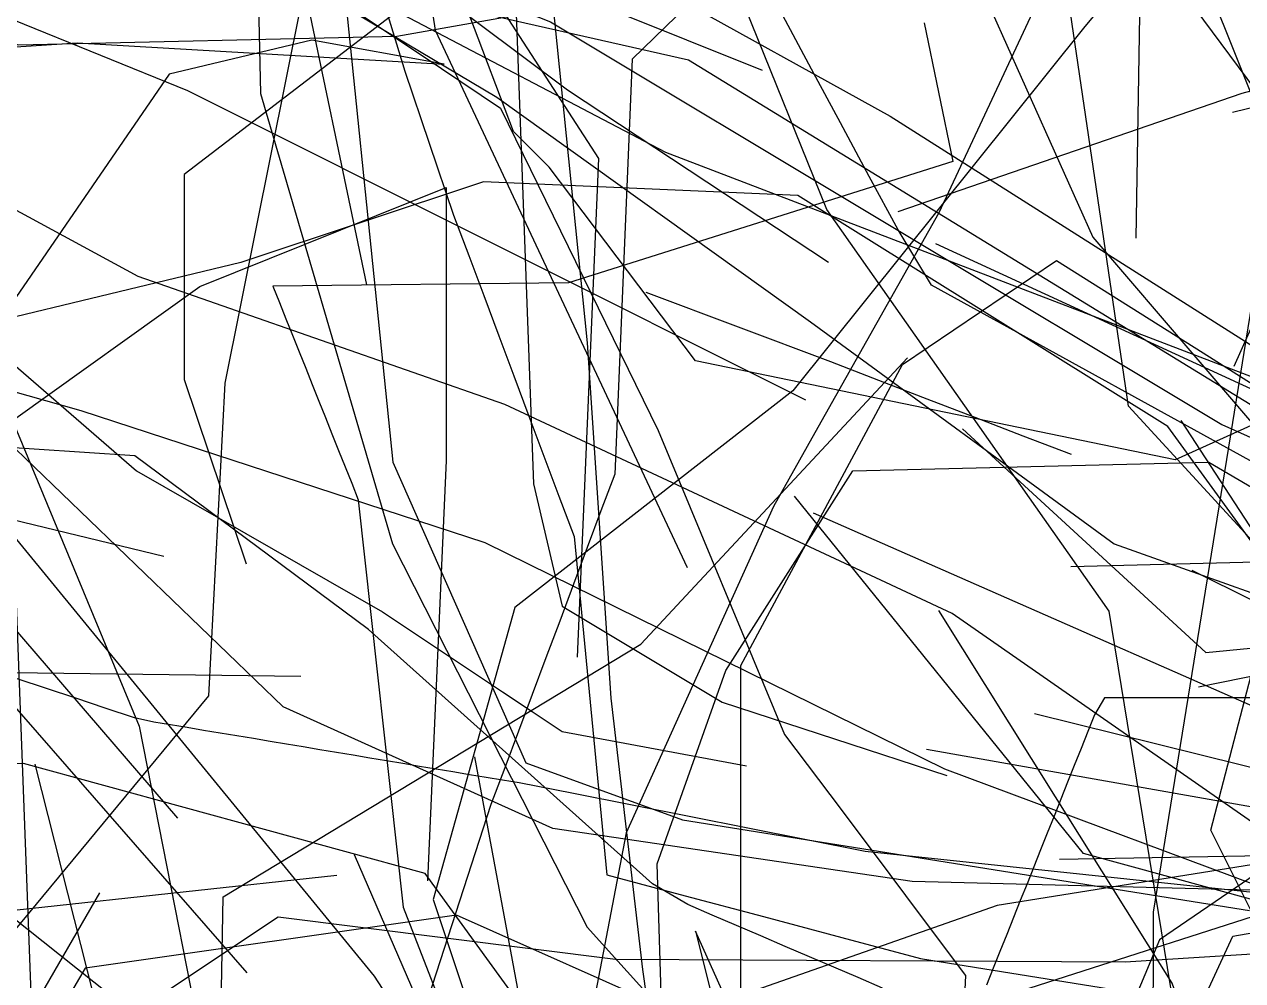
# Model space of a CAD drawing. Header units: metres. Extents: x 30 to 6769, y 117 to 5736.
# Drawn here: x 1697.1 to 2071.3, y 2288.6 to 2582.3 of the extents above; entities that cross this region are included whole.
import ezdxf

# ---------------------------------------------------------------- set-up
doc = ezdxf.new("R2010")
doc.units = ezdxf.units.M
doc.layers.add('FLOOR_0', color=1, linetype='Continuous')
doc.layers.add('FLOOR_1', color=2, linetype='Continuous')

msp = doc.modelspace()

# ---------------------------------------------------------------- linework, layer by layer
at = {"layer": 'FLOOR_0', "color": 7}
for points in [[(2133.17, 1828.59), (2088.62, 2034.47), (2068.11, 2171.35), (2030.29, 2402.07), (1943.56, 2525.47), (1868.29, 2711.76), (1825.59, 2842.21), (1803.12, 2833.78), (1780.66, 2825.35), (1777.16, 2834.03), (1774.47, 2843.44), (1771.78, 2852.84), (1769.1, 2862.25), (1766.41, 2871.66), (1744.74, 3108.14), (1724.23, 3244.27), (1711.54, 3352.99), (1708.12, 3387.22), (1705.96, 3467.72), (1710.81, 3578.58), (1827.83, 3600.58), (2008.5, 3596.39)], [(1766.32, 2706.67), (1769.6, 2561.08), (1810.21, 2422.84), (1869.93, 2305.04), (1879.43, 2294.57), (1888.94, 2284.11), (1898.45, 2273.65), (1907.96, 2263.18), (1917.47, 2252.72), (1926.98, 2242.25), (1955.43, 2194.31), (2047.15, 2079.31)], [(1928.96, 2246.6), (1903.26, 2303.81), (1910.09, 2276.47)]]:
    msp.add_lwpolyline(points, dxfattribs=at)
at = {"layer": 'FLOOR_0', "color": 6}
for points in [[(1807.69, 3020.28), (1813.27, 2990.52), (1818.84, 2960.77), (1824.42, 2931.01), (1837.28, 2834.08), (1844.19, 2782.87), (1849.06, 2748.79), (1849.81, 2716.72), (1807.09, 2706.04), (1802, 2692.44), (1804.57, 2678.25), (1807.15, 2664.06), (1809.73, 2649.88), (1812.31, 2635.69), (1873.49, 2541.1), (1866.92, 2388.03)], [(1787.05, 2656.35), (1813.97, 2567.93), (1828.95, 2523.71), (1833.58, 2511.37), (1838.2, 2499.04), (1842.82, 2486.71), (1847.44, 2474.38), (1852.06, 2462.05), (1856.69, 2449.72), (1861.31, 2437.39), (1865.93, 2425.06), (1875.97, 2321.14), (1900.06, 2314.72), (1924.15, 2308.29), (1948.23, 2301.86), (1972.32, 2295.44), (2044.41, 2283.84), (2107, 2229.29)], [(2095.06, 2159.69), (2049.67, 2287.88), (1978.02, 2402.36)]]:
    msp.add_lwpolyline(points, dxfattribs=at)
at = {"layer": 'FLOOR_0', "color": 1}
for points in [[(2146.77, 2491.96), (2050.61, 2448.56), (1903.2, 2478.96), (1858.25, 2538.44), (1847.29, 2549.41), (1807.06, 2655.76), (1762.49, 2761.42), (1727.83, 2772.98), (1709.59, 2788.81), (1704.12, 2807.97), (1698.68, 2826.17), (1693.45, 2836.63), (1688.21, 2847.1), (1687.54, 2863.71), (1690.64, 2885.4), (1692.55, 2932.88), (1650.9, 2949.57), (1589.38, 2949.22), (1473.27, 2947.98), (1383.32, 2945.38), (1314.66, 2956.23), (1230.24, 2963.71), (1122.24, 2959.2)], [(1714.07, 2915.67), (1793.04, 2774.88), (1823.29, 2580.55), (1900.67, 2415.49)], [(1946.01, 2694), (2025.27, 2517.01), (2154.35, 2366.28), (2329.65, 2311.24), (2489.69, 2201.92), (2661.08, 2112.14), (2870.84, 2075.34)], [(1971.96, 2657.25), (1883.82, 2571.69), (1878.43, 2444.17), (1874.2, 2432.9), (1869.98, 2421.63), (1865.75, 2410.36), (1861.53, 2399.09), (1857.31, 2387.82), (1853.08, 2376.55), (1848.86, 2365.29), (1844.64, 2354.02), (1840.41, 2342.75), (1793.56, 2198.41)], [(2017.91, 2609.94), (1977.97, 2524.5), (1965.29, 2501.95), (1952.61, 2479.4), (1939.93, 2456.84), (1927.25, 2434.29), (1881.9, 2333.99), (1841.25, 2122.05), (1851.22, 2016.88), (1861.55, 2009.99), (1871.87, 2003.1), (1882.2, 1996.22), (1892.52, 1989.33), (1902.85, 1982.44), (1950.42, 1972.35), (2064.41, 1966.15), (2205.39, 2079.79)], [(1847.89, 2593.96), (1853.51, 2441.24), (1862.33, 2403.7), (1874.61, 2396.33), (1886.89, 2388.95), (1899.17, 2381.58), (1911.46, 2374.21), (1980.47, 2351.61)], [(1985.23, 2458.13), (2060.02, 2389.4), (2073.74, 2390.77), (2087.47, 2392.14), (2101.19, 2393.52), (2114.91, 2394.89), (2234.76, 2442.38), (2333.13, 2480), (2339.93, 2461.27), (2346.74, 2442.53), (2353.55, 2423.8), (2423.57, 2340.93), (2380.33, 2156.66)], [(1798.36, 2327.37), (1868.54, 2165.5), (1933.28, 2099.81), (1982.94, 2060.08), (1998.86, 2060.08), (2014.79, 2060.08), (2030.72, 2060.08), (2046.65, 2060.08), (2062.58, 2060.08), (2078.5, 2060.08), (2240.36, 2070.79)]]:
    msp.add_lwpolyline(points, dxfattribs=at)
at = {"layer": 'FLOOR_0', "color": 3}
for points in [[(2038.63, 2516.72), (2041.29, 2678.75), (2058.55, 2849.54)], [(1855.61, 2625.93), (1869.93, 2484.52), (1877.21, 2375.35), (1886.95, 2292.06), (1899.26, 2205.04), (1911.25, 2122.63), (1925.16, 2084.37), (1945.26, 2051.63), (1976.14, 2028.45), (1992.66, 2022.34), (2000.66, 2026.34), (2008.66, 2030.34), (2016.66, 2034.34), (2024.65, 2038.34), (2032.65, 2042.35), (2040.65, 2046.35), (2180.64, 2153.28)], [(2130.15, 1788.39), (2037.84, 1887.91), (1998.79, 1973.2), (2012.99, 2044.28), (1991.69, 2075.09), (1970.39, 2105.89), (1949.08, 2136.69), (1927.78, 2167.49), (1917.13, 2250.42), (1917.13, 2385.47), (1966.84, 2477.87), (2014.17, 2509.86), (2059.14, 2481.43), (2104.11, 2453)]]:
    msp.add_lwpolyline(points, dxfattribs=at)
at = {"layer": 'FLOOR_0', "color": 2}
for points in [[(2845.9, 1872.21), (2696, 1872.21), (2674.56, 1872.21), (2653.12, 1872.21), (2631.68, 1872.21), (2610.24, 1872.21), (2589.47, 1871.44), (2569.62, 1869.63), (2549.76, 1867.83), (2529.91, 1866.02), (2436.44, 1860.34), (2285.4, 1836.48), (2107.99, 1845.61), (2097.41, 1852.67), (2086.84, 1859.72), (2076.26, 1866.78), (2066.21, 1896.92), (2056.67, 1997.36), (2043.48, 2125.5), (2043.89, 2309.63), (2081.32, 2540.3), (2058.7, 2792.62)], [(2052.33, 2460.72), (2088.39, 2405.41), (2100.81, 2411.05), (2113.23, 2416.7), (2125.65, 2422.35), (2138.07, 2428), (2150.5, 2433.65), (2242.15, 2512.03), (2315.49, 2637.26)], [(1852.31, 2617.65), (1746.2, 2536.21), (1746.2, 2504.72), (1746.2, 2473.24), (1765.21, 2416.66)], [(1780.8, 2604.61), (1802.17, 2502.35)], [(2300.08, 2600.4), (2244.5, 2496.02), (2160.08, 2471.3), (2094.34, 2510.25), (2059.41, 2597.48)], [(1835.38, 2357.41), (1855.89, 2246.31), (1880.33, 2138.66), (1878.77, 2071.25), (1874.34, 2027.01), (1875.68, 2001.31), (1878.14, 1979.21), (1883.13, 1957.57), (1909.68, 1939.86), (1920.16, 1935.93), (1919.45, 1941.57), (1918.75, 1947.21), (1918.04, 1952.85), (1917.34, 1958.49), (1916.63, 1964.14), (1915.93, 1969.78), (1915.22, 1975.42), (1914.52, 1981.06), (1920.01, 1985.84), (2000.97, 1980.05), (2043.92, 1959.46), (2088.61, 1940.89)]]:
    msp.add_lwpolyline(points, dxfattribs=at)
at = {"layer": 'FLOOR_0', "color": 4}
msp.add_lwpolyline([(1790.48, 2641.02), (1810.25, 2447.92), (1851.11, 2355.58), (1899.26, 2338.06), (2073.44, 2310.22)], dxfattribs=at)
at = {"layer": 'FLOOR_0', "color": 5}
for points in [[(1973.48, 2582.85), (1982.26, 2540.26), (1864.25, 2502.93), (1773.41, 2501.98), (1775.43, 2496.93), (1777.44, 2491.89), (1779.46, 2486.84), (1781.48, 2481.79), (1783.5, 2476.74), (1785.52, 2471.69), (1787.54, 2466.64), (1789.56, 2461.59), (1791.57, 2456.55), (1793.59, 2451.5), (1795.61, 2446.45), (1797.63, 2441.4), (1799.65, 2436.35), (1813.46, 2311.16), (1830.98, 2266.2)], [(2533.79, 2258.93), (2445.93, 2242.3), (2335.5, 2230), (2302.27, 2294.32), (2191.72, 2281.42), (2022.47, 2327.73), (1933.68, 2437.48)]]:
    msp.add_lwpolyline(points, dxfattribs=at)
at = {"layer": 'FLOOR_1', "color": 1}
for points in [[(2084.94, 4024.29), (2030.02, 3826.66), (1987.96, 3624.61), (1879.51, 3418.98), (1751.39, 3248.8), (1629.93, 3110.9), (1463.07, 2984.38), (1369.66, 2862.13), (1437.53, 2709.46), (1554.16, 2614.38), (1695.29, 2576.06), (1811.55, 2578.74), (1892.7, 2593.17), (1963.08, 2554.17), (2129.78, 2448.38), (2285.58, 2357.48), (2503.8, 2315.06), (2569.34, 2314.28), (2590.97, 2312.84), (2612.59, 2311.4), (2634.22, 2309.95), (2655.84, 2308.51), (2783.43, 2314.32), (2879.02, 2308.79)], [(1455.5, 2934.88), (1400.37, 2782.57), (1476.87, 2725.16), (1531.02, 2644.7), (1586.74, 2627.29), (1747.21, 2562.07), (1937.05, 2467.06)], [(1634.6, 2641.53), (1808.6, 2603.73), (1863.88, 2562.25), (1944.14, 2509.28)], [(1744.22, 2338.56), (1641.37, 2458.01), (1579.97, 2579.04)], [(2116.93, 2364.42), (2048.33, 2458.82), (1934.69, 2529.77), (1838.15, 2533.93), (1763.55, 2509.24), (1645.44, 2480.72)], [(2018.7, 2450.2), (2003.92, 2455.89), (1989.14, 2461.58), (1974.36, 2467.27), (1959.57, 2472.96), (1944.79, 2478.65), (1888.09, 2500.02)], [(2125.56, 2315.06), (1969.78, 2319.11), (1859.46, 2335.34), (1776.62, 2372.72), (1666.02, 2479.23)], [(2133.69, 2346.87), (1939.54, 2432.24)], [(2465.77, 2331.56), (2239.23, 2351.17), (2196, 2385.15), (2152.77, 2419.13), (2018.52, 2415.71)], [(2057.75, 2378.83), (2163.26, 2400.27)], [(1569.24, 1965.71), (1529.94, 2189.04), (1502.31, 2394.51), (1539.26, 2385.27), (1781.97, 2382.16)], [(2429.54, 2308.35), (2230.91, 2301.74), (2152.11, 2301.64), (2035.24, 2294.26), (1878.64, 2295.14), (1775.1, 2308.09), (1691.71, 2252.68), (1636, 2144.21), (1650.99, 1906.98)]]:
    msp.add_lwpolyline(points, dxfattribs=at)
at = {"layer": 'FLOOR_1', "color": 3}
for points in [[(2454.43, 2320.43), (2288.59, 2315.06), (2183.7, 2342.58), (2141.56, 2372.47), (2116.29, 2406.53), (2074.96, 2464.8), (1901.06, 2571.35), (1719.05, 2612.57), (1548.89, 2617), (1403.33, 2636.89), (1339.02, 2709.85), (1276.99, 2784.5), (1236.09, 2819.76), (1144.2, 2831.71), (1048.42, 2851.91), (1007.65, 2860.98), (966.91, 2884.05), (918.51, 2926.42), (856.74, 3017.62), (802.68, 3122.98), (736.4, 3230.15)], [(1367.5, 3046.32), (1343.68, 2857.05), (1381.55, 2740.28), (1448.44, 2707.36), (1619.56, 2666.08), (1719.78, 2634.54), (1893.99, 2543.07), (2082.26, 2470.98)], [(1878.62, 2241), (1820.21, 2321.53), (1696.8, 2355.32), (1505.85, 2352.36), (1388.34, 2380.5), (1350.35, 2451.09), (1343.81, 2539.34), (1343.81, 2570.41), (1330.43, 2717.35), (1247.7, 2807.39), (1126.26, 2836.71)], [(2858.81, 1831.95), (2746.19, 1819.88), (2554.61, 1826.82), (2520.61, 1845.76), (2508.72, 1869.55), (2496.82, 1893.35), (2489.39, 1985.82), (2471.64, 2096.02), (2454.65, 2127.19), (2427.32, 2218.24), (2316.46, 2306.62), (2229.3, 2308.35), (2093.31, 2271.35), (2077.44, 2303.11), (2061.57, 2334.87), (2099.98, 2482.43), (2150.74, 2565.85), (2167.32, 2658.89), (2094.9, 2711.46), (1961.2, 2714.85), (1880.81, 2697.62), (1820.44, 2660.07), (1757.8, 2588.52)], [(1448.03, 2641.98), (1491.6, 2616.88), (1588.3, 2580.7), (1659.95, 2514.57), (1689.83, 2481.35), (1731.55, 2445.17), (1807.15, 2401.89), (1816.34, 2395.76), (1825.53, 2389.64), (1834.72, 2383.51), (1843.91, 2377.38), (1853.1, 2371.25), (1862.29, 2365.12), (1918.87, 2354.6)], [(1700.34, 2355.12), (1744.53, 2180.47), (1788.2, 2163.67), (1910.96, 2147.91), (2082.22, 2079.52)]]:
    msp.add_lwpolyline(points, dxfattribs=at)
at = {"layer": 'FLOOR_1', "color": 4}
for points in [[(1021.1, 2926.45), (1212.5, 2869.11), (1287.85, 2848.09), (1336.15, 2813.03), (1410.78, 2715.26), (1608.15, 2662.85), (1715.75, 2639.57), (1858.73, 2583.17), (2064.94, 2459.47), (2241.51, 2380.39), (2303.69, 2363.44), (2229.77, 2394.58), (2136.3, 2480.12), (2003.83, 2658.59), (1791.91, 2713.59), (1547.82, 2717.65), (1354, 2877), (1427.69, 3049.36), (1495.66, 3174.77)], [(1380.17, 2971.37), (1361.41, 2872.79), (1345.09, 2754.71), (1372.2, 2695.81), (1400.9, 2653.82), (1426.68, 2628.03), (1452.47, 2602.23), (1483.62, 2572.3), (1529.17, 2531.28), (1645.65, 2428.25), (1765.38, 2291.07)], [(999.96, 2912.37), (1098.49, 2868.53), (1170.29, 2854.13), (1246.86, 2862.52), (1313.06, 2831.06), (1378.18, 2783.91), (1470.21, 2708.1), (1578.28, 2671.16), (1705.54, 2641.39), (1842.26, 2560.01), (1938.54, 2490.95), (2031.84, 2422.8), (2108.37, 2395.57), (2270.23, 2369.87), (2382.17, 2334.56), (2528.55, 2315.06), (2634.9, 2310.77), (2740.68, 2311.75), (2861.53, 2331.53)], [(2843.84, 2321.66), (2754.19, 2317.17), (2616.89, 2328.48), (2443.53, 2321.77), (2248.41, 2318.14), (2162.91, 2312.43), (2095.68, 2310.34), (1979.79, 2353.59), (1838.62, 2423.15), (1714.49, 2463.65), (1597.18, 2496.78), (1507.68, 2543.03), (1442.76, 2598.52), (1385.35, 2655.96), (1326.56, 2726.29), (1227.81, 2783.58), (1129.28, 2839.88)], [(2188.6, 2611.89), (2149.87, 2575.21), (2068.18, 2555.26)], [(2044.53, 2607.65), (2022.8, 2581.72), (1933.09, 2469.78), (1847.76, 2403.24), (1822.7, 2313.58), (1859.6, 2202.84), (1903.69, 2071.74), (1950.97, 1906.09), (1985.37, 1767.95), (2021.75, 1636.9)], [(1434.59, 2043.77), (1453.96, 2179.76), (1471.24, 2281.33), (1488.9, 2377.24), (1535.16, 2473.2), (1630.03, 2571.21), (1713.36, 2576.7), (1826, 2570.07), (1785.39, 2577.54), (1741.62, 2567.02), (1689.81, 2491.63)], [(2404, 2331.46), (2208.03, 2304.47), (2088.19, 2327.61), (1982.1, 2401.41), (1844.64, 2465.63), (1732.02, 2504.9), (1622.73, 2564.19)]]:
    msp.add_lwpolyline(points, dxfattribs=at)
at = {"layer": 'FLOOR_1', "color": 2}
for points in [[(1740.31, 1531.39), (1787.81, 1726.06), (1827.5, 1880.88), (1855.76, 2040.14), (1820.8, 2206.7), (1672.2, 2324.93), (1506.18, 2421.39), (1308.77, 2518.14), (1307.63, 2572.98), (1323.4, 2606.78), (1339.16, 2640.57), (1330.31, 2724.44), (1222.45, 2812.01), (1124.84, 2855.84)], [(1965.48, 2524.86), (2071.21, 2561.26), (2150.65, 2582.42), (2161.47, 2612.18), (2172.29, 2641.94), (2175.42, 2643.53), (2175.42, 2633.66), (2175.42, 2623.79), (2175.42, 2613.92), (2175.42, 2604.05), (2175.42, 2594.18), (2175.42, 2584.31), (2175.42, 2574.44), (2175.42, 2564.56)], [(1795.14, 2588.84), (1819.26, 2572.74), (1843.39, 2556.65), (1891.75, 2457.6), (1930.62, 2364.28), (1944.5, 2345.76), (1958.39, 2327.23), (1972.28, 2308.71), (1986.16, 2290.19), (1982.21, 2206.77)], [(1636.38, 2419.9), (1750.97, 2501.86), (1826.68, 2532.19), (1826.68, 2511.24), (1826.68, 2490.29), (1826.68, 2469.34), (1826.68, 2448.39), (1820.9, 2319.28)], [(1720.78, 2044.31), (1734.15, 2048.01), (1742.48, 2049.4), (1750.81, 2050.79), (1759.14, 2052.18), (1767.47, 2053.57), (1775.8, 2054.95), (1784.13, 2056.34), (1792.45, 2057.73), (1800.78, 2059.12), (1797.86, 2080.98), (1755.36, 2161.82), (1758.17, 2314.33), (1886.47, 2391.98), (1968.36, 2479.96)], [(2494.78, 2346.35), (2307.19, 2341.9), (2216.21, 2344.44), (2167.02, 2348.22), (2109.39, 2344.56), (2045.76, 2301.19), (1997.42, 2185.92), (1994.34, 2074.53), (1988.67, 1929.98), (2005.73, 1783.4), (2014.46, 1672.04)], [(2511.3, 2309.47), (2374.18, 2335.19), (2249.33, 2316.15), (2180.88, 2327.57), (2140.23, 2323.06), (2101.99, 2317.18), (1959.03, 2271.24), (1925.54, 2207.84), (1904.24, 2174.36), (1889.54, 2138.56), (1900.45, 2095.48), (1900.45, 2065.18), (1900.45, 2034.89), (1893.38, 1944.01), (1890.7, 1929.25), (1888.01, 1914.49), (1885.33, 1899.73), (1882.65, 1884.96), (1858.9, 1870.26), (1717.19, 1885.48), (1698.73, 1941.06), (1697.93, 1943.72), (1697.14, 1946.37), (1696.34, 1949.03)], [(2041.29, 1999.61), (2086.69, 2189.55), (2129.99, 2267.82), (2162.89, 2296.62), (2192.72, 2308.56), (2282.45, 2315.06), (2389.78, 2315.06), (2414.04, 2245.9), (2486.33, 2117.31), (2551.89, 2106.26), (2524.44, 2114.71), (2496.98, 2123.16), (2440.74, 2216.95), (2396.39, 2280.77), (2329.1, 2318), (2122.07, 2331.87), (1995.87, 2311.76), (1861.33, 2264.51)]]:
    msp.add_lwpolyline(points, dxfattribs=at)
at = {"layer": 'FLOOR_1', "color": 7}
for points in [[(1051.24, 2852.89), (1199.39, 2816.87), (1299.68, 2768.51), (1422.14, 2704.48), (1556.48, 2671.33), (1716.08, 2651.57), (1923.7, 2568.31)], [(2115.62, 2582.54), (2068.58, 2477.29)], [(2342.6, 2325.41), (2181.68, 2341.45), (2136.08, 2409.37), (2077.8, 2468.51), (1977.11, 2514.91)], [(1739.91, 2418.89), (1543.34, 2466.52)], [(1960.69, 2286.35), (1953.22, 2289.56), (1945.75, 2292.76), (1938.27, 2295.97), (1930.8, 2299.17), (1923.33, 2302.37), (1915.85, 2305.58), (1908.38, 2308.78), (1900.91, 2311.99), (1890.08, 2318.39), (1802.83, 2396.45), (1731.03, 2449.82), (1700.11, 2451.88), (1669.18, 2453.94)], [(2486.21, 2289.06), (2364.22, 2321.1), (2209.8, 2338), (2055.82, 2414.58)], [(2106.02, 2375.45), (2028.89, 2375.45), (2025.83, 2370.32), (2023.75, 2365.13), (2021.67, 2359.94), (2019.6, 2354.74), (2017.52, 2349.55), (2015.45, 2344.36), (2013.37, 2339.17), (2011.29, 2333.97), (2009.22, 2328.78), (2007.14, 2323.59), (2005.07, 2318.39), (2002.99, 2313.2), (2000.91, 2308.01), (1998.84, 2302.82), (1996.76, 2297.62), (1994.68, 2292.43), (1992.61, 2287.24)], [(2260.59, 2341.76), (2112.56, 2335.19), (1974.19, 2359.6)], [(2900.03, 2314.98), (2806.04, 2321.77), (2672.24, 2321.77), (2513.54, 2315.23), (2364.89, 2315.06), (2267.48, 2306.64), (2161.82, 2289.97), (2032, 2256.73), (2005.59, 2182.23), (1997.64, 2177.15), (1982.22, 2212.42), (1966.8, 2247.69), (1829.88, 2308.78), (1715.76, 2292.49), (1666.22, 2208.09), (1645.93, 2112.17), (1633.36, 2069.42), (1620.79, 2026.67), (1612.78, 1995.82), (1605.64, 1967.25), (1598.5, 1938.67), (1591.36, 1910.09), (1571.75, 1862.01)], [(1720.16, 2315.65), (1641.88, 2180.11), (1631.23, 2066.86), (1597.09, 1988.99), (1586.45, 1891.55), (1537.05, 1782.14), (1450.78, 1665.88)]]:
    msp.add_lwpolyline(points, dxfattribs=at)
at = {"layer": 'FLOOR_1', "color": 5}
for points in [[(1627.24, 2691.54), (1660.91, 2576.82), (1693.75, 2426.25), (1699.26, 2279.13), (1709.45, 2185.16), (1755.69, 2204.64), (1801.93, 2224.11), (1913.24, 2265.47)], [(1614.62, 2586.02), (1625.06, 2576.52), (1665.08, 2528.9), (1732.31, 2366.83), (1766.32, 2194.01), (1846.05, 2071.55), (1929.08, 2058.38), (1956, 2052.99), (1982.93, 2047.61), (2060.44, 2046.66), (2077.52, 2018.44), (2087.82, 1987.53), (2094.94, 1939.27), (2094.94, 1841.8), (2096.34, 1772.4), (2098.98, 1748.62), (2101.62, 1724.85), (2122.6, 1641.59)], [(1896.48, 2161.74), (1891.49, 2324.5), (1912.53, 2383.89), (1951.53, 2445.21), (2060.94, 2447.93), (2190.31, 2372.04), (2338.26, 2330.78), (2495.06, 2315.06), (2586.67, 2315.06), (2714.61, 2315.06)], [(2265.73, 2315.06), (2172.52, 2329.66), (2007.39, 2370.57)], [(2914.29, 2296.34), (2784.07, 2315.06), (2638.3, 2308.35), (2520.67, 2318.18), (2378.64, 2332.34), (2345.02, 2323.93), (2236.77, 2316.13), (2173.79, 2327.94), (2119.14, 2332.89), (2077.67, 2326.97), (2015.08, 2325.8)], [(2018.85, 1835.82), (2027.87, 1965.64), (2027.87, 2069.7), (2027.87, 2159.38), (2034.47, 2229.13), (2068.28, 2302.34), (2218.93, 2328.48)], [(1793.07, 2320.92), (1651.36, 2305.57), (1582.32, 2160.99), (1557.26, 2037.18), (1552.79, 1974.55), (1553.7, 1929.59), (1556.32, 1890.25), (1555.77, 1866.74), (1542.57, 1906.37), (1531.59, 1964.01), (1518.35, 2125.9), (1543.22, 2304.3)]]:
    msp.add_lwpolyline(points, dxfattribs=at)
at = {"layer": 'FLOOR_1', "color": 6}
for points in [[(2347.96, 2268.7), (2180.71, 2307.79), (2036.28, 2465.13), (2014.69, 2611.66), (2020.33, 2645.49), (2025.96, 2679.32), (1942.12, 2685.45), (1817.95, 2689.8), (1756.21, 2688.28), (1705.04, 2685.31), (1616.94, 2673.61), (1483.29, 2654.46), (1399.49, 2605.26), (1404.13, 2544.91), (1421.42, 2447.74), (1453.38, 2357.01), (1493.41, 2199.23), (1511, 2004.95), (1549.82, 1768.29), (1458.37, 1640.7)], [(1786.79, 2612.41), (1758.7, 2472.11), (1753.65, 2376.1), (1688.84, 2297.93), (1628.73, 2223.62), (1582.87, 2151), (1538.52, 2094.52), (1508.4, 2054.86), (1500.53, 2041.47), (1492.66, 2028.08), (1484.79, 2014.7), (1476.92, 2001.31), (1469.05, 1987.92), (1461.17, 1974.53), (1453.3, 1961.14), (1445.43, 1947.75)], [(2148.59, 2268.77), (2148.59, 2311.36), (2136.02, 2366.64), (2087.69, 2440.64), (1975.76, 2502.27), (1965.47, 2519.2), (1956.61, 2535.65), (1947.76, 2552.11), (1938.9, 2568.57), (1930.04, 2585.03)], [(1688.52, 2431.48), (1804.54, 2290.01), (1873.38, 2183.96), (1926.71, 1994.92), (1977.44, 1748.12), (1917.12, 1532.22), (1772.7, 1356.27), (1747.83, 1230.54), (1894.89, 1209.04), (2058.96, 1201.42), (2021.68, 1194.74), (1974.73, 1187.56), (1857.21, 1179.04), (1780.54, 1194.79), (1752.13, 1367.13), (1713.34, 1566.77), (1655.8, 1748.34), (1569.95, 1990.7)], [(2080.25, 2315.06), (1955.31, 2328.32), (1865.75, 2346.16), (1849.1, 2349.34), (1844, 2350.19), (1838.9, 2351.04), (1833.8, 2351.89), (1828.69, 2352.74), (1823.59, 2353.6), (1818.49, 2354.45), (1813.38, 2355.3), (1808.28, 2356.15), (1803.18, 2357), (1798.07, 2357.85), (1792.97, 2358.7), (1787.87, 2359.55), (1782.77, 2360.4), (1777.66, 2361.25), (1772.56, 2362.1), (1767.46, 2362.96), (1762.35, 2363.81), (1757.25, 2364.66), (1752.15, 2365.51), (1747.05, 2366.36), (1741.94, 2367.21), (1736.84, 2368.06), (1730.93, 2369.36), (1721.93, 2372.36), (1712.92, 2375.36), (1703.92, 2378.36), (1694.91, 2381.37)]]:
    msp.add_lwpolyline(points, dxfattribs=at)

doc.saveas('drawing.dxf')
